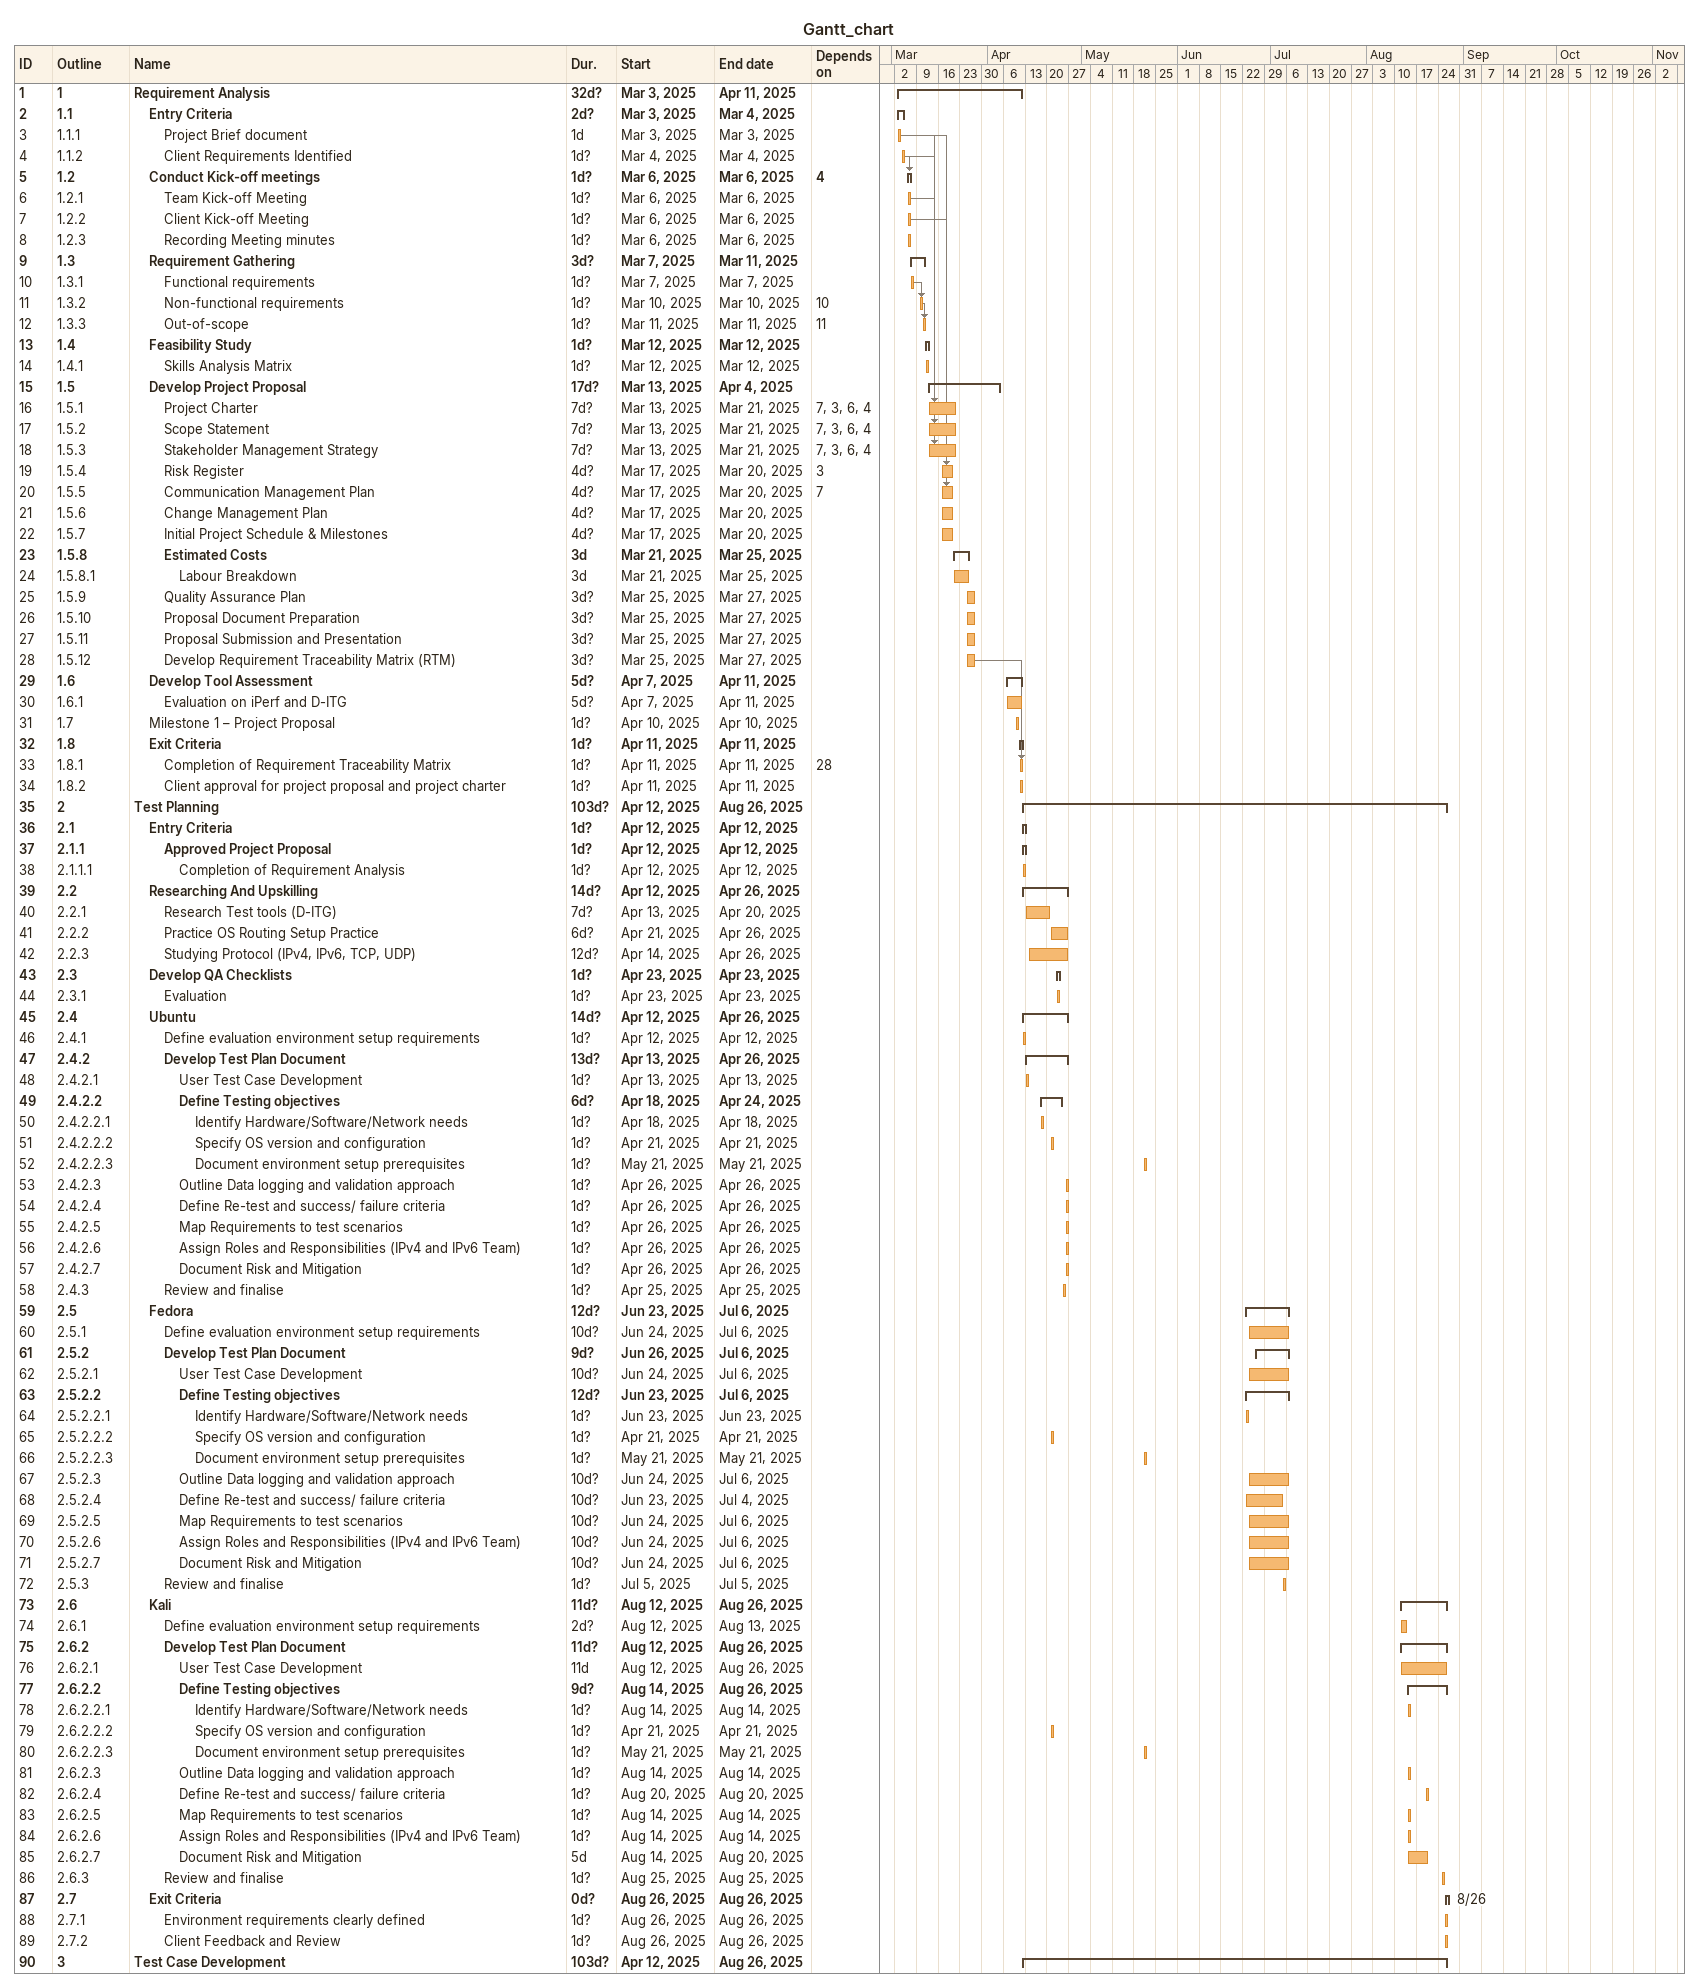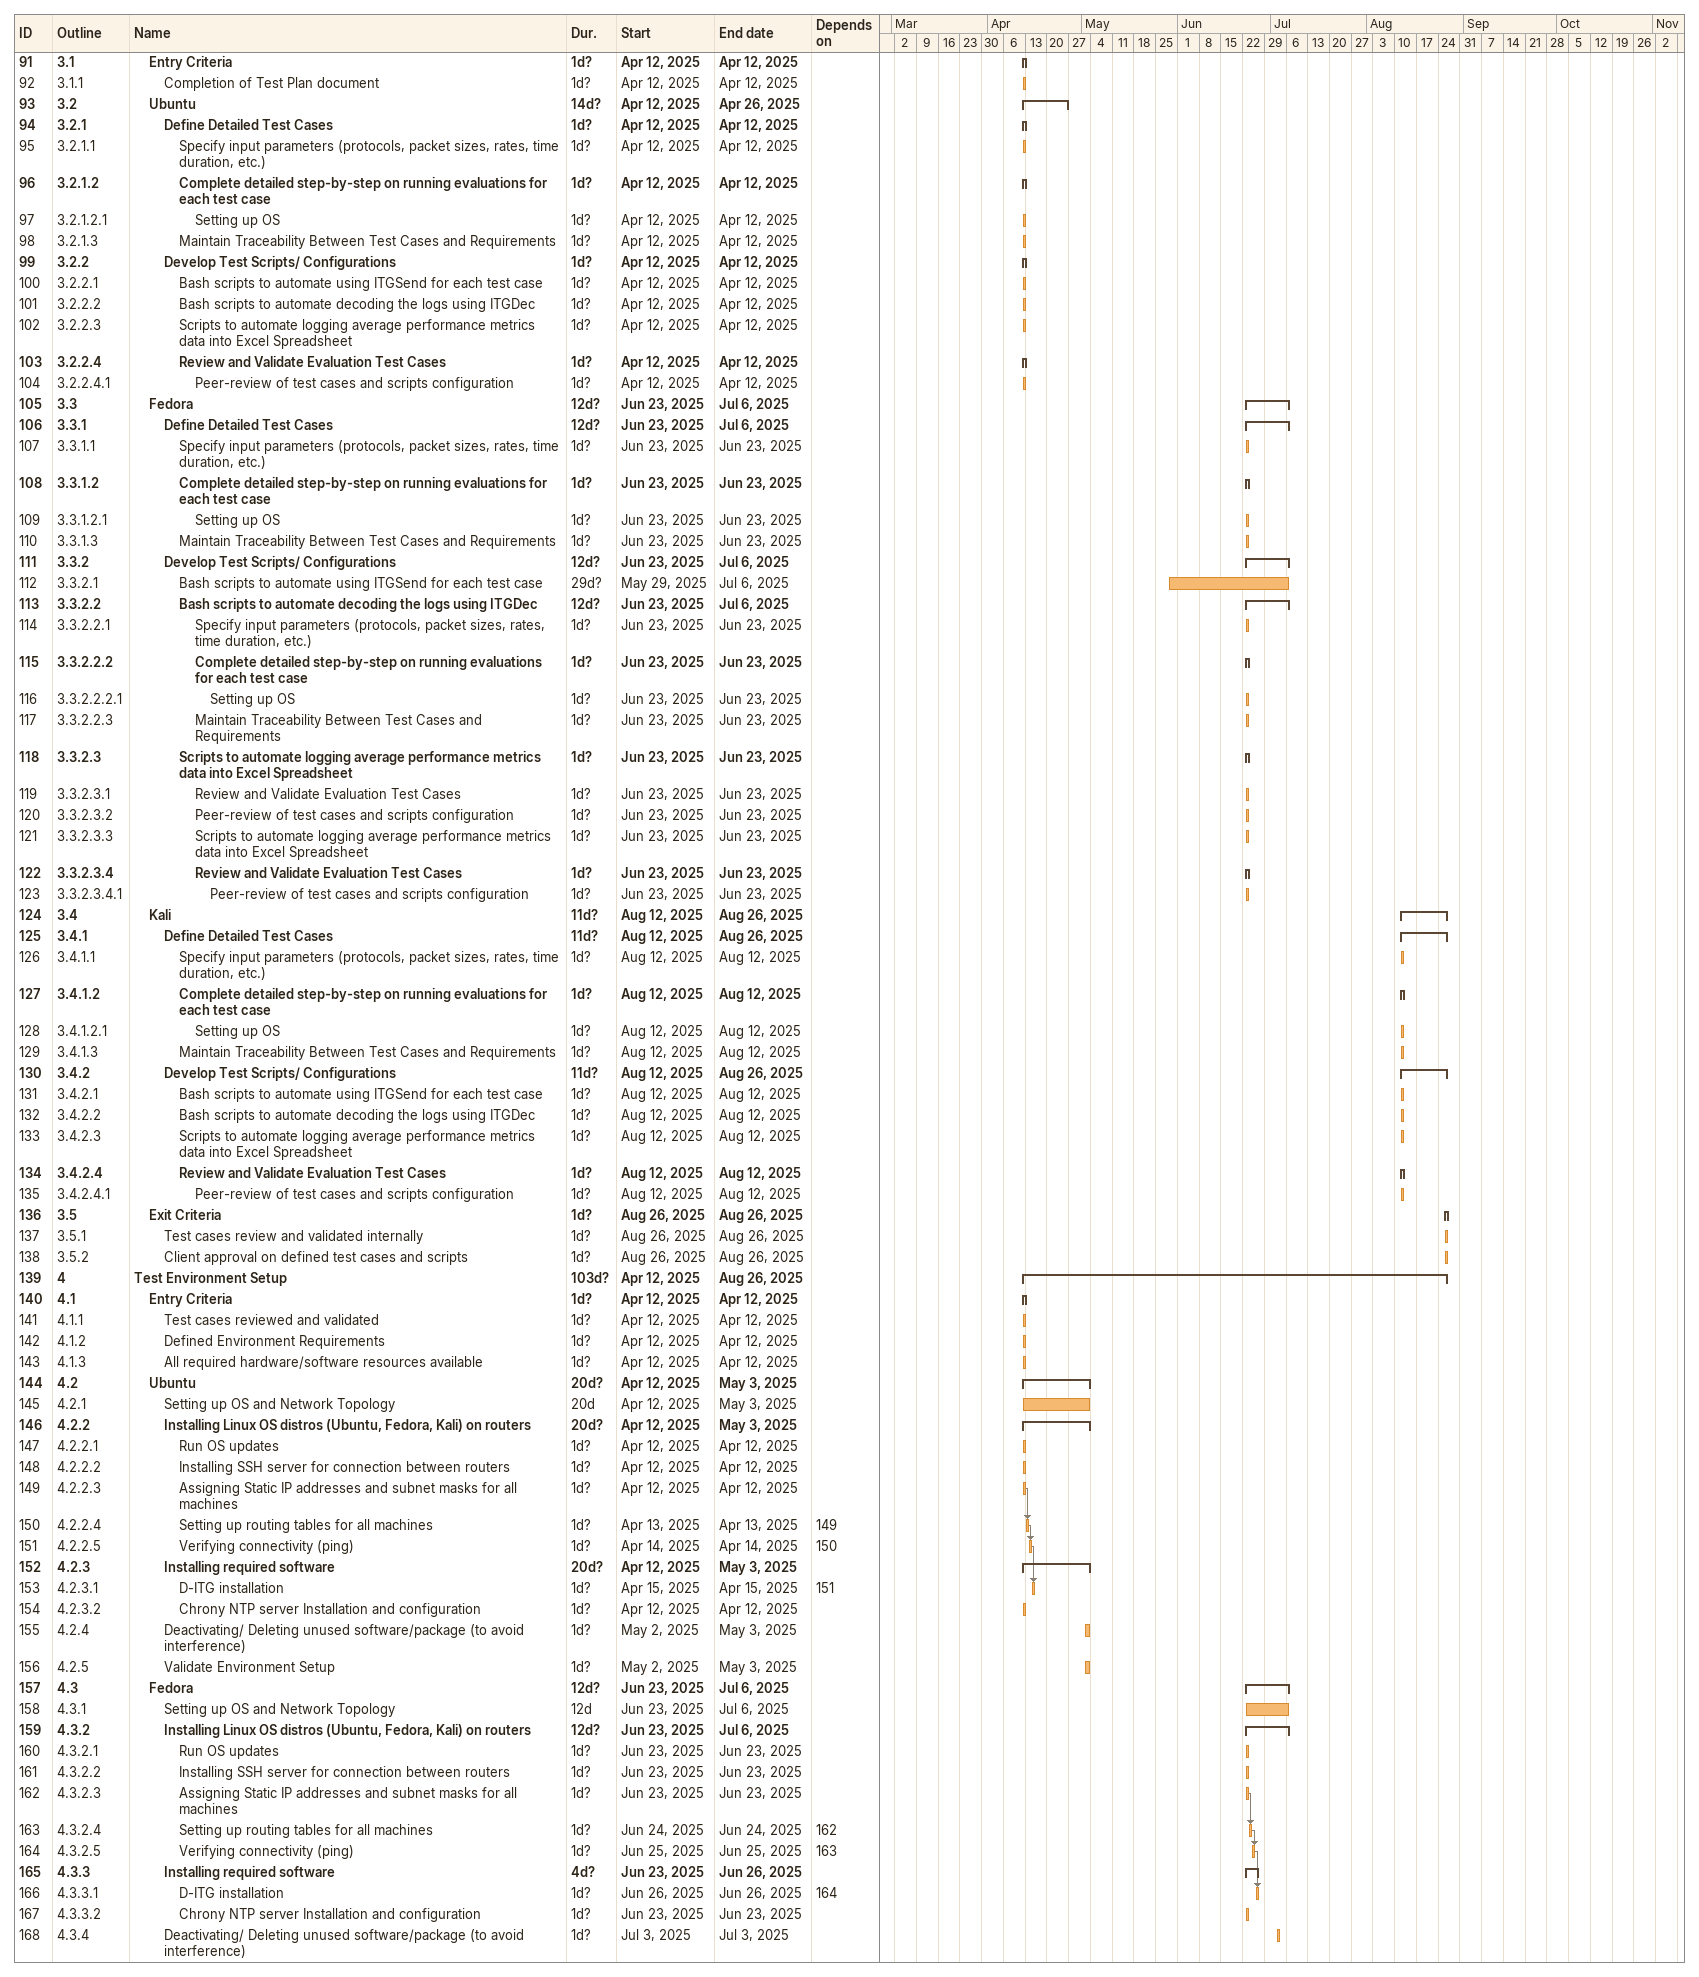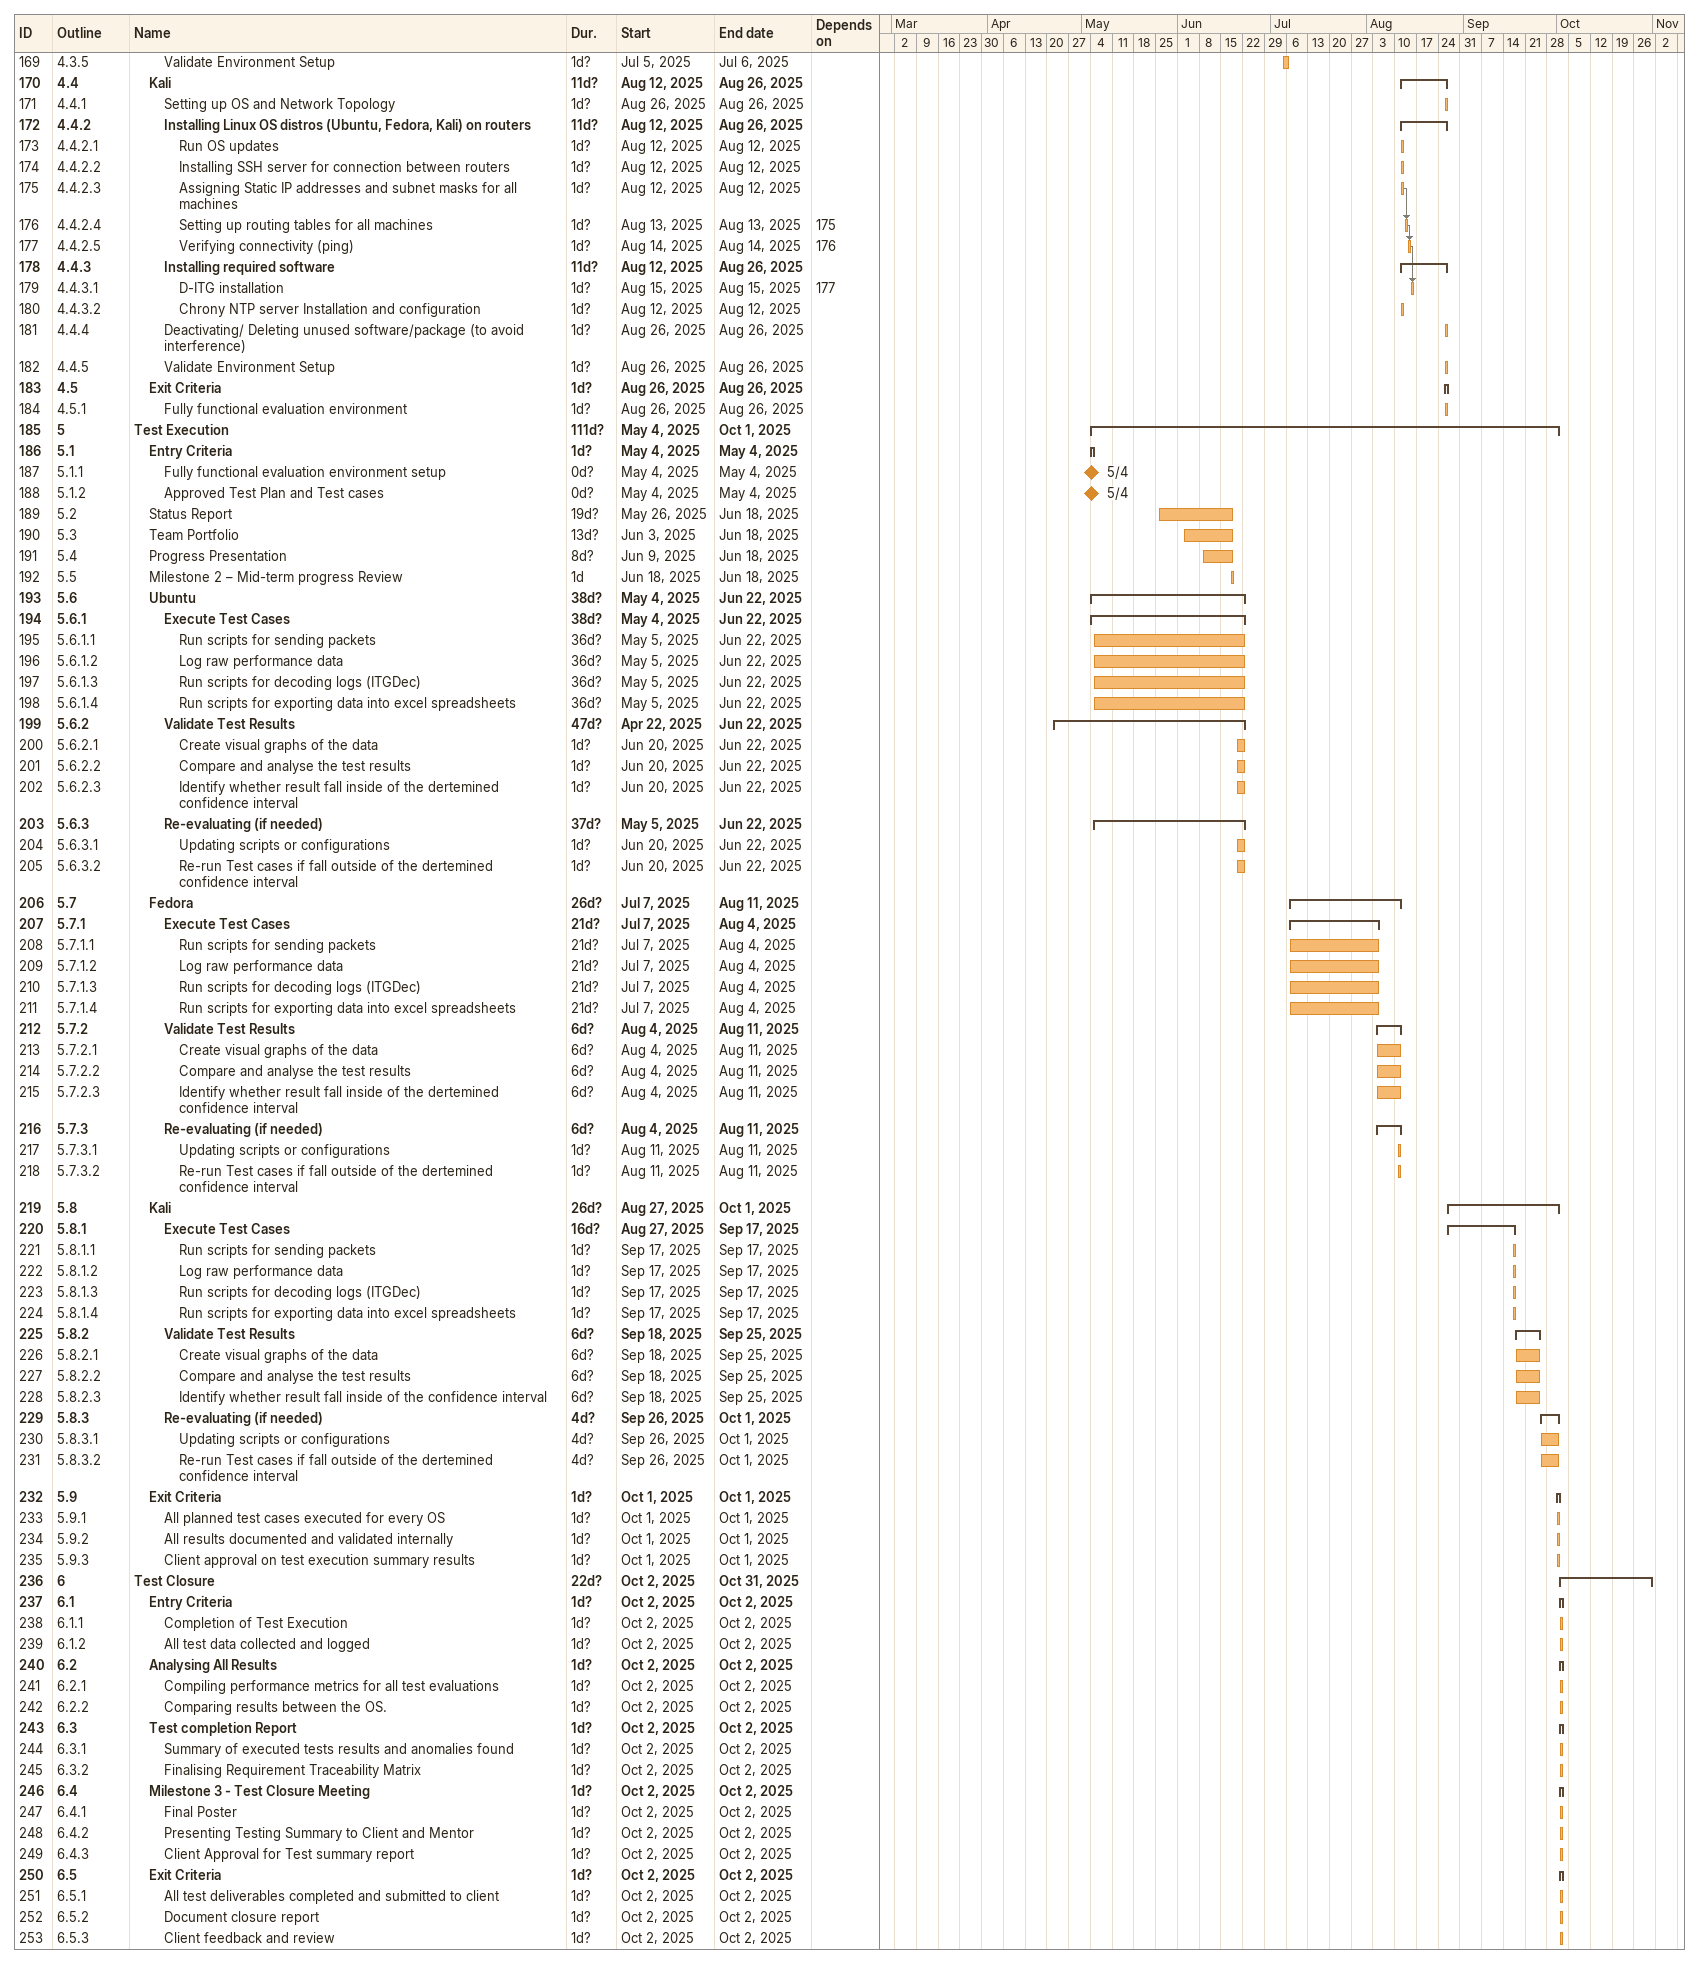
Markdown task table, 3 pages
Gantt_chart

| ID | WBS | Task | Duration | Start | Finish | Predecessors |
|---|---|---|---|---|---|---|
| 1 | 1 | **Requirement Analysis** | 32d? | 2025-03-03 | 2025-04-11 |  |
| 2 | 1.1 | **Entry Criteria** | 2d? | 2025-03-03 | 2025-03-04 |  |
| 3 | 1.1.1 | Project Brief document | 1d | 2025-03-03 | 2025-03-03 |  |
| 4 | 1.1.2 | Client Requirements Identified | 1d? | 2025-03-04 | 2025-03-04 |  |
| 5 | 1.2 | **Conduct Kick-off meetings** | 1d? | 2025-03-06 | 2025-03-06 | 4 |
| 6 | 1.2.1 | Team Kick-off Meeting | 1d? | 2025-03-06 | 2025-03-06 |  |
| 7 | 1.2.2 | Client Kick-off Meeting | 1d? | 2025-03-06 | 2025-03-06 |  |
| 8 | 1.2.3 | Recording Meeting minutes | 1d? | 2025-03-06 | 2025-03-06 |  |
| 9 | 1.3 | **Requirement Gathering** | 3d? | 2025-03-07 | 2025-03-11 |  |
| 10 | 1.3.1 | Functional requirements | 1d? | 2025-03-07 | 2025-03-07 |  |
| 11 | 1.3.2 | Non-functional requirements | 1d? | 2025-03-10 | 2025-03-10 | 10 |
| 12 | 1.3.3 | Out-of-scope | 1d? | 2025-03-11 | 2025-03-11 | 11 |
| 13 | 1.4 | **Feasibility Study** | 1d? | 2025-03-12 | 2025-03-12 |  |
| 14 | 1.4.1 | Skills Analysis Matrix | 1d? | 2025-03-12 | 2025-03-12 |  |
| 15 | 1.5 | **Develop Project Proposal** | 17d? | 2025-03-13 | 2025-04-04 |  |
| 16 | 1.5.1 | Project Charter | 7d? | 2025-03-13 | 2025-03-21 | 7, 3, 6, 4 |
| 17 | 1.5.2 | Scope Statement | 7d? | 2025-03-13 | 2025-03-21 | 7, 3, 6, 4 |
| 18 | 1.5.3 | Stakeholder Management Strategy | 7d? | 2025-03-13 | 2025-03-21 | 7, 3, 6, 4 |
| 19 | 1.5.4 | Risk Register | 4d? | 2025-03-17 | 2025-03-20 | 3 |
| 20 | 1.5.5 | Communication Management Plan | 4d? | 2025-03-17 | 2025-03-20 | 7 |
| 21 | 1.5.6 | Change Management Plan | 4d? | 2025-03-17 | 2025-03-20 |  |
| 22 | 1.5.7 | Initial Project Schedule & Milestones | 4d? | 2025-03-17 | 2025-03-20 |  |
| 23 | 1.5.8 | **Estimated Costs** | 3d | 2025-03-21 | 2025-03-25 |  |
| 24 | 1.5.8.1 | Labour Breakdown | 3d | 2025-03-21 | 2025-03-25 |  |
| 25 | 1.5.9 | Quality Assurance Plan | 3d? | 2025-03-25 | 2025-03-27 |  |
| 26 | 1.5.10 | Proposal Document Preparation | 3d? | 2025-03-25 | 2025-03-27 |  |
| 27 | 1.5.11 | Proposal Submission and Presentation | 3d? | 2025-03-25 | 2025-03-27 |  |
| 28 | 1.5.12 | Develop Requirement Traceability Matrix (RTM) | 3d? | 2025-03-25 | 2025-03-27 |  |
| 29 | 1.6 | **Develop Tool Assessment** | 5d? | 2025-04-07 | 2025-04-11 |  |
| 30 | 1.6.1 | Evaluation on iPerf and D-ITG | 5d? | 2025-04-07 | 2025-04-11 |  |
| 31 | 1.7 | Milestone 1 – Project Proposal | 1d? | 2025-04-10 | 2025-04-10 |  |
| 32 | 1.8 | **Exit Criteria** | 1d? | 2025-04-11 | 2025-04-11 |  |
| 33 | 1.8.1 | Completion of Requirement Traceability Matrix | 1d? | 2025-04-11 | 2025-04-11 | 28 |
| 34 | 1.8.2 | Client approval for project proposal and project charter | 1d? | 2025-04-11 | 2025-04-11 |  |
| 35 | 2 | **Test Planning** | 103d? | 2025-04-12 | 2025-08-26 |  |
| 36 | 2.1 | **Entry Criteria** | 1d? | 2025-04-12 | 2025-04-12 |  |
| 37 | 2.1.1 | **Approved Project Proposal** | 1d? | 2025-04-12 | 2025-04-12 |  |
| 38 | 2.1.1.1 | Completion of Requirement Analysis | 1d? | 2025-04-12 | 2025-04-12 |  |
| 39 | 2.2 | **Researching And Upskilling** | 14d? | 2025-04-12 | 2025-04-26 |  |
| 40 | 2.2.1 | Research Test tools (D-ITG) | 7d? | 2025-04-13 | 2025-04-20 |  |
| 41 | 2.2.2 | Practice OS Routing Setup Practice | 6d? | 2025-04-21 | 2025-04-26 |  |
| 42 | 2.2.3 | Studying Protocol (IPv4, IPv6, TCP, UDP) | 12d? | 2025-04-14 | 2025-04-26 |  |
| 43 | 2.3 | **Develop QA Checklists** | 1d? | 2025-04-23 | 2025-04-23 |  |
| 44 | 2.3.1 | Evaluation | 1d? | 2025-04-23 | 2025-04-23 |  |
| 45 | 2.4 | **Ubuntu** | 14d? | 2025-04-12 | 2025-04-26 |  |
| 46 | 2.4.1 | Define evaluation environment setup requirements | 1d? | 2025-04-12 | 2025-04-12 |  |
| 47 | 2.4.2 | **Develop Test Plan Document** | 13d? | 2025-04-13 | 2025-04-26 |  |
| 48 | 2.4.2.1 | User Test Case Development | 1d? | 2025-04-13 | 2025-04-13 |  |
| 49 | 2.4.2.2 | **Define Testing objectives** | 6d? | 2025-04-18 | 2025-04-24 |  |
| 50 | 2.4.2.2.1 | Identify Hardware/Software/Network needs | 1d? | 2025-04-18 | 2025-04-18 |  |
| 51 | 2.4.2.2.2 | Specify OS version and configuration | 1d? | 2025-04-21 | 2025-04-21 |  |
| 52 | 2.4.2.2.3 | Document environment setup prerequisites | 1d? | 2025-05-21 | 2025-05-21 |  |
| 53 | 2.4.2.3 | Outline Data logging and validation approach | 1d? | 2025-04-26 | 2025-04-26 |  |
| 54 | 2.4.2.4 | Define Re-test and success/ failure criteria | 1d? | 2025-04-26 | 2025-04-26 |  |
| 55 | 2.4.2.5 | Map Requirements to test scenarios | 1d? | 2025-04-26 | 2025-04-26 |  |
| 56 | 2.4.2.6 | Assign Roles and Responsibilities (IPv4 and IPv6 Team) | 1d? | 2025-04-26 | 2025-04-26 |  |
| 57 | 2.4.2.7 | Document Risk and Mitigation | 1d? | 2025-04-26 | 2025-04-26 |  |
| 58 | 2.4.3 | Review and finalise | 1d? | 2025-04-25 | 2025-04-25 |  |
| 59 | 2.5 | **Fedora** | 12d? | 2025-06-23 | 2025-07-06 |  |
| 60 | 2.5.1 | Define evaluation environment setup requirements | 10d? | 2025-06-24 | 2025-07-06 |  |
| 61 | 2.5.2 | **Develop Test Plan Document** | 9d? | 2025-06-26 | 2025-07-06 |  |
| 62 | 2.5.2.1 | User Test Case Development | 10d? | 2025-06-24 | 2025-07-06 |  |
| 63 | 2.5.2.2 | **Define Testing objectives** | 12d? | 2025-06-23 | 2025-07-06 |  |
| 64 | 2.5.2.2.1 | Identify Hardware/Software/Network needs | 1d? | 2025-06-23 | 2025-06-23 |  |
| 65 | 2.5.2.2.2 | Specify OS version and configuration | 1d? | 2025-04-21 | 2025-04-21 |  |
| 66 | 2.5.2.2.3 | Document environment setup prerequisites | 1d? | 2025-05-21 | 2025-05-21 |  |
| 67 | 2.5.2.3 | Outline Data logging and validation approach | 10d? | 2025-06-24 | 2025-07-06 |  |
| 68 | 2.5.2.4 | Define Re-test and success/ failure criteria | 10d? | 2025-06-23 | 2025-07-04 |  |
| 69 | 2.5.2.5 | Map Requirements to test scenarios | 10d? | 2025-06-24 | 2025-07-06 |  |
| 70 | 2.5.2.6 | Assign Roles and Responsibilities (IPv4 and IPv6 Team) | 10d? | 2025-06-24 | 2025-07-06 |  |
| 71 | 2.5.2.7 | Document Risk and Mitigation | 10d? | 2025-06-24 | 2025-07-06 |  |
| 72 | 2.5.3 | Review and finalise | 1d? | 2025-07-05 | 2025-07-05 |  |
| 73 | 2.6 | **Kali** | 11d? | 2025-08-12 | 2025-08-26 |  |
| 74 | 2.6.1 | Define evaluation environment setup requirements | 2d? | 2025-08-12 | 2025-08-13 |  |
| 75 | 2.6.2 | **Develop Test Plan Document** | 11d? | 2025-08-12 | 2025-08-26 |  |
| 76 | 2.6.2.1 | User Test Case Development | 11d | 2025-08-12 | 2025-08-26 |  |
| 77 | 2.6.2.2 | **Define Testing objectives** | 9d? | 2025-08-14 | 2025-08-26 |  |
| 78 | 2.6.2.2.1 | Identify Hardware/Software/Network needs | 1d? | 2025-08-14 | 2025-08-14 |  |
| 79 | 2.6.2.2.2 | Specify OS version and configuration | 1d? | 2025-04-21 | 2025-04-21 |  |
| 80 | 2.6.2.2.3 | Document environment setup prerequisites | 1d? | 2025-05-21 | 2025-05-21 |  |
| 81 | 2.6.2.3 | Outline Data logging and validation approach | 1d? | 2025-08-14 | 2025-08-14 |  |
| 82 | 2.6.2.4 | Define Re-test and success/ failure criteria | 1d? | 2025-08-20 | 2025-08-20 |  |
| 83 | 2.6.2.5 | Map Requirements to test scenarios | 1d? | 2025-08-14 | 2025-08-14 |  |
| 84 | 2.6.2.6 | Assign Roles and Responsibilities (IPv4 and IPv6 Team) | 1d? | 2025-08-14 | 2025-08-14 |  |
| 85 | 2.6.2.7 | Document Risk and Mitigation | 5d | 2025-08-14 | 2025-08-20 |  |
| 86 | 2.6.3 | Review and finalise | 1d? | 2025-08-25 | 2025-08-25 |  |
| 87 | 2.7 | **Exit Criteria** | 0d? | 2025-08-26 | 2025-08-26 |  |
| 88 | 2.7.1 | Environment requirements clearly defined | 1d? | 2025-08-26 | 2025-08-26 |  |
| 89 | 2.7.2 | Client Feedback and Review | 1d? | 2025-08-26 | 2025-08-26 |  |
| 90 | 3 | **Test Case Development** | 103d? | 2025-04-12 | 2025-08-26 |  |
| 91 | 3.1 | **Entry Criteria** | 1d? | 2025-04-12 | 2025-04-12 |  |
| 92 | 3.1.1 | Completion of Test Plan document | 1d? | 2025-04-12 | 2025-04-12 |  |
| 93 | 3.2 | **Ubuntu** | 14d? | 2025-04-12 | 2025-04-26 |  |
| 94 | 3.2.1 | **Define Detailed Test Cases** | 1d? | 2025-04-12 | 2025-04-12 |  |
| 95 | 3.2.1.1 | Specify input parameters (protocols, packet sizes, rates, time duration, etc.) | 1d? | 2025-04-12 | 2025-04-12 |  |
| 96 | 3.2.1.2 | **Complete detailed step-by-step on running evaluations for each test case** | 1d? | 2025-04-12 | 2025-04-12 |  |
| 97 | 3.2.1.2.1 | Setting up OS | 1d? | 2025-04-12 | 2025-04-12 |  |
| 98 | 3.2.1.3 | Maintain Traceability Between Test Cases and Requirements | 1d? | 2025-04-12 | 2025-04-12 |  |
| 99 | 3.2.2 | **Develop Test Scripts/ Configurations** | 1d? | 2025-04-12 | 2025-04-12 |  |
| 100 | 3.2.2.1 | Bash scripts to automate using ITGSend for each test case | 1d? | 2025-04-12 | 2025-04-12 |  |
| 101 | 3.2.2.2 | Bash scripts to automate decoding the logs using ITGDec | 1d? | 2025-04-12 | 2025-04-12 |  |
| 102 | 3.2.2.3 | Scripts to automate logging average performance metrics data into Excel Spreadsheet | 1d? | 2025-04-12 | 2025-04-12 |  |
| 103 | 3.2.2.4 | **Review and Validate Evaluation Test Cases** | 1d? | 2025-04-12 | 2025-04-12 |  |
| 104 | 3.2.2.4.1 | Peer-review of test cases and scripts configuration | 1d? | 2025-04-12 | 2025-04-12 |  |
| 105 | 3.3 | **Fedora** | 12d? | 2025-06-23 | 2025-07-06 |  |
| 106 | 3.3.1 | **Define Detailed Test Cases** | 12d? | 2025-06-23 | 2025-07-06 |  |
| 107 | 3.3.1.1 | Specify input parameters (protocols, packet sizes, rates, time duration, etc.) | 1d? | 2025-06-23 | 2025-06-23 |  |
| 108 | 3.3.1.2 | **Complete detailed step-by-step on running evaluations for each test case** | 1d? | 2025-06-23 | 2025-06-23 |  |
| 109 | 3.3.1.2.1 | Setting up OS | 1d? | 2025-06-23 | 2025-06-23 |  |
| 110 | 3.3.1.3 | Maintain Traceability Between Test Cases and Requirements | 1d? | 2025-06-23 | 2025-06-23 |  |
| 111 | 3.3.2 | **Develop Test Scripts/ Configurations** | 12d? | 2025-06-23 | 2025-07-06 |  |
| 112 | 3.3.2.1 | Bash scripts to automate using ITGSend for each test case | 29d? | 2025-05-29 | 2025-07-06 |  |
| 113 | 3.3.2.2 | **Bash scripts to automate decoding the logs using ITGDec** | 12d? | 2025-06-23 | 2025-07-06 |  |
| 114 | 3.3.2.2.1 | Specify input parameters (protocols, packet sizes, rates, time duration, etc.) | 1d? | 2025-06-23 | 2025-06-23 |  |
| 115 | 3.3.2.2.2 | **Complete detailed step-by-step on running evaluations for each test case** | 1d? | 2025-06-23 | 2025-06-23 |  |
| 116 | 3.3.2.2.2.1 | Setting up OS | 1d? | 2025-06-23 | 2025-06-23 |  |
| 117 | 3.3.2.2.3 | Maintain Traceability Between Test Cases and Requirements | 1d? | 2025-06-23 | 2025-06-23 |  |
| 118 | 3.3.2.3 | **Scripts to automate logging average performance metrics data into Excel Spreadsheet** | 1d? | 2025-06-23 | 2025-06-23 |  |
| 119 | 3.3.2.3.1 | Review and Validate Evaluation Test Cases | 1d? | 2025-06-23 | 2025-06-23 |  |
| 120 | 3.3.2.3.2 | Peer-review of test cases and scripts configuration | 1d? | 2025-06-23 | 2025-06-23 |  |
| 121 | 3.3.2.3.3 | Scripts to automate logging average performance metrics data into Excel Spreadsheet | 1d? | 2025-06-23 | 2025-06-23 |  |
| 122 | 3.3.2.3.4 | **Review and Validate Evaluation Test Cases** | 1d? | 2025-06-23 | 2025-06-23 |  |
| 123 | 3.3.2.3.4.1 | Peer-review of test cases and scripts configuration | 1d? | 2025-06-23 | 2025-06-23 |  |
| 124 | 3.4 | **Kali** | 11d? | 2025-08-12 | 2025-08-26 |  |
| 125 | 3.4.1 | **Define Detailed Test Cases** | 11d? | 2025-08-12 | 2025-08-26 |  |
| 126 | 3.4.1.1 | Specify input parameters (protocols, packet sizes, rates, time duration, etc.) | 1d? | 2025-08-12 | 2025-08-12 |  |
| 127 | 3.4.1.2 | **Complete detailed step-by-step on running evaluations for each test case** | 1d? | 2025-08-12 | 2025-08-12 |  |
| 128 | 3.4.1.2.1 | Setting up OS | 1d? | 2025-08-12 | 2025-08-12 |  |
| 129 | 3.4.1.3 | Maintain Traceability Between Test Cases and Requirements | 1d? | 2025-08-12 | 2025-08-12 |  |
| 130 | 3.4.2 | **Develop Test Scripts/ Configurations** | 11d? | 2025-08-12 | 2025-08-26 |  |
| 131 | 3.4.2.1 | Bash scripts to automate using ITGSend for each test case | 1d? | 2025-08-12 | 2025-08-12 |  |
| 132 | 3.4.2.2 | Bash scripts to automate decoding the logs using ITGDec | 1d? | 2025-08-12 | 2025-08-12 |  |
| 133 | 3.4.2.3 | Scripts to automate logging average performance metrics data into Excel Spreadsheet | 1d? | 2025-08-12 | 2025-08-12 |  |
| 134 | 3.4.2.4 | **Review and Validate Evaluation Test Cases** | 1d? | 2025-08-12 | 2025-08-12 |  |
| 135 | 3.4.2.4.1 | Peer-review of test cases and scripts configuration | 1d? | 2025-08-12 | 2025-08-12 |  |
| 136 | 3.5 | **Exit Criteria** | 1d? | 2025-08-26 | 2025-08-26 |  |
| 137 | 3.5.1 | Test cases review and validated internally | 1d? | 2025-08-26 | 2025-08-26 |  |
| 138 | 3.5.2 | Client approval on defined test cases and scripts | 1d? | 2025-08-26 | 2025-08-26 |  |
| 139 | 4 | **Test Environment Setup** | 103d? | 2025-04-12 | 2025-08-26 |  |
| 140 | 4.1 | **Entry Criteria** | 1d? | 2025-04-12 | 2025-04-12 |  |
| 141 | 4.1.1 | Test cases reviewed and validated | 1d? | 2025-04-12 | 2025-04-12 |  |
| 142 | 4.1.2 | Defined Environment Requirements | 1d? | 2025-04-12 | 2025-04-12 |  |
| 143 | 4.1.3 | All required hardware/software resources available | 1d? | 2025-04-12 | 2025-04-12 |  |
| 144 | 4.2 | **Ubuntu** | 20d? | 2025-04-12 | 2025-05-03 |  |
| 145 | 4.2.1 | Setting up OS and Network Topology | 20d | 2025-04-12 | 2025-05-03 |  |
| 146 | 4.2.2 | **Installing Linux OS distros (Ubuntu, Fedora, Kali) on routers** | 20d? | 2025-04-12 | 2025-05-03 |  |
| 147 | 4.2.2.1 | Run OS updates | 1d? | 2025-04-12 | 2025-04-12 |  |
| 148 | 4.2.2.2 | Installing SSH server for connection between routers | 1d? | 2025-04-12 | 2025-04-12 |  |
| 149 | 4.2.2.3 | Assigning Static IP addresses and subnet masks for all machines | 1d? | 2025-04-12 | 2025-04-12 |  |
| 150 | 4.2.2.4 | Setting up routing tables for all machines | 1d? | 2025-04-13 | 2025-04-13 | 149 |
| 151 | 4.2.2.5 | Verifying connectivity (ping) | 1d? | 2025-04-14 | 2025-04-14 | 150 |
| 152 | 4.2.3 | **Installing required software** | 20d? | 2025-04-12 | 2025-05-03 |  |
| 153 | 4.2.3.1 | D-ITG installation | 1d? | 2025-04-15 | 2025-04-15 | 151 |
| 154 | 4.2.3.2 | Chrony NTP server Installation and configuration | 1d? | 2025-04-12 | 2025-04-12 |  |
| 155 | 4.2.4 | Deactivating/ Deleting unused software/package (to avoid interference) | 1d? | 2025-05-02 | 2025-05-03 |  |
| 156 | 4.2.5 | Validate Environment Setup | 1d? | 2025-05-02 | 2025-05-03 |  |
| 157 | 4.3 | **Fedora** | 12d? | 2025-06-23 | 2025-07-06 |  |
| 158 | 4.3.1 | Setting up OS and Network Topology | 12d | 2025-06-23 | 2025-07-06 |  |
| 159 | 4.3.2 | **Installing Linux OS distros (Ubuntu, Fedora, Kali) on routers** | 12d? | 2025-06-23 | 2025-07-06 |  |
| 160 | 4.3.2.1 | Run OS updates | 1d? | 2025-06-23 | 2025-06-23 |  |
| 161 | 4.3.2.2 | Installing SSH server for connection between routers | 1d? | 2025-06-23 | 2025-06-23 |  |
| 162 | 4.3.2.3 | Assigning Static IP addresses and subnet masks for all machines | 1d? | 2025-06-23 | 2025-06-23 |  |
| 163 | 4.3.2.4 | Setting up routing tables for all machines | 1d? | 2025-06-24 | 2025-06-24 | 162 |
| 164 | 4.3.2.5 | Verifying connectivity (ping) | 1d? | 2025-06-25 | 2025-06-25 | 163 |
| 165 | 4.3.3 | **Installing required software** | 4d? | 2025-06-23 | 2025-06-26 |  |
| 166 | 4.3.3.1 | D-ITG installation | 1d? | 2025-06-26 | 2025-06-26 | 164 |
| 167 | 4.3.3.2 | Chrony NTP server Installation and configuration | 1d? | 2025-06-23 | 2025-06-23 |  |
| 168 | 4.3.4 | Deactivating/ Deleting unused software/package (to avoid interference) | 1d? | 2025-07-03 | 2025-07-03 |  |
| 169 | 4.3.5 | Validate Environment Setup | 1d? | 2025-07-05 | 2025-07-06 |  |
| 170 | 4.4 | **Kali** | 11d? | 2025-08-12 | 2025-08-26 |  |
| 171 | 4.4.1 | Setting up OS and Network Topology | 1d? | 2025-08-26 | 2025-08-26 |  |
| 172 | 4.4.2 | **Installing Linux OS distros (Ubuntu, Fedora, Kali) on routers** | 11d? | 2025-08-12 | 2025-08-26 |  |
| 173 | 4.4.2.1 | Run OS updates | 1d? | 2025-08-12 | 2025-08-12 |  |
| 174 | 4.4.2.2 | Installing SSH server for connection between routers | 1d? | 2025-08-12 | 2025-08-12 |  |
| 175 | 4.4.2.3 | Assigning Static IP addresses and subnet masks for all machines | 1d? | 2025-08-12 | 2025-08-12 |  |
| 176 | 4.4.2.4 | Setting up routing tables for all machines | 1d? | 2025-08-13 | 2025-08-13 | 175 |
| 177 | 4.4.2.5 | Verifying connectivity (ping) | 1d? | 2025-08-14 | 2025-08-14 | 176 |
| 178 | 4.4.3 | **Installing required software** | 11d? | 2025-08-12 | 2025-08-26 |  |
| 179 | 4.4.3.1 | D-ITG installation | 1d? | 2025-08-15 | 2025-08-15 | 177 |
| 180 | 4.4.3.2 | Chrony NTP server Installation and configuration | 1d? | 2025-08-12 | 2025-08-12 |  |
| 181 | 4.4.4 | Deactivating/ Deleting unused software/package (to avoid interference) | 1d? | 2025-08-26 | 2025-08-26 |  |
| 182 | 4.4.5 | Validate Environment Setup | 1d? | 2025-08-26 | 2025-08-26 |  |
| 183 | 4.5 | **Exit Criteria** | 1d? | 2025-08-26 | 2025-08-26 |  |
| 184 | 4.5.1 | Fully functional evaluation environment | 1d? | 2025-08-26 | 2025-08-26 |  |
| 185 | 5 | **Test Execution** | 111d? | 2025-05-04 | 2025-10-01 |  |
| 186 | 5.1 | **Entry Criteria** | 1d? | 2025-05-04 | 2025-05-04 |  |
| 187 | 5.1.1 | Fully functional evaluation environment setup | 0d? | 2025-05-04 | 2025-05-04 |  |
| 188 | 5.1.2 | Approved Test Plan and Test cases | 0d? | 2025-05-04 | 2025-05-04 |  |
| 189 | 5.2 | Status Report | 19d? | 2025-05-26 | 2025-06-18 |  |
| 190 | 5.3 | Team Portfolio | 13d? | 2025-06-03 | 2025-06-18 |  |
| 191 | 5.4 | Progress Presentation | 8d? | 2025-06-09 | 2025-06-18 |  |
| 192 | 5.5 | Milestone 2 – Mid-term progress Review | 1d | 2025-06-18 | 2025-06-18 |  |
| 193 | 5.6 | **Ubuntu** | 38d? | 2025-05-04 | 2025-06-22 |  |
| 194 | 5.6.1 | **Execute Test Cases** | 38d? | 2025-05-04 | 2025-06-22 |  |
| 195 | 5.6.1.1 | Run scripts for sending packets | 36d? | 2025-05-05 | 2025-06-22 |  |
| 196 | 5.6.1.2 | Log raw performance data | 36d? | 2025-05-05 | 2025-06-22 |  |
| 197 | 5.6.1.3 | Run scripts for decoding logs (ITGDec) | 36d? | 2025-05-05 | 2025-06-22 |  |
| 198 | 5.6.1.4 | Run scripts for exporting data into excel spreadsheets | 36d? | 2025-05-05 | 2025-06-22 |  |
| 199 | 5.6.2 | **Validate Test Results** | 47d? | 2025-04-22 | 2025-06-22 |  |
| 200 | 5.6.2.1 | Create visual graphs of the data | 1d? | 2025-06-20 | 2025-06-22 |  |
| 201 | 5.6.2.2 | Compare and analyse the test results | 1d? | 2025-06-20 | 2025-06-22 |  |
| 202 | 5.6.2.3 | Identify whether result fall inside of the dertemined confidence interval | 1d? | 2025-06-20 | 2025-06-22 |  |
| 203 | 5.6.3 | **Re-evaluating (if needed)** | 37d? | 2025-05-05 | 2025-06-22 |  |
| 204 | 5.6.3.1 | Updating scripts or configurations | 1d? | 2025-06-20 | 2025-06-22 |  |
| 205 | 5.6.3.2 | Re-run Test cases if fall outside of the dertemined confidence interval | 1d? | 2025-06-20 | 2025-06-22 |  |
| 206 | 5.7 | **Fedora** | 26d? | 2025-07-07 | 2025-08-11 |  |
| 207 | 5.7.1 | **Execute Test Cases** | 21d? | 2025-07-07 | 2025-08-04 |  |
| 208 | 5.7.1.1 | Run scripts for sending packets | 21d? | 2025-07-07 | 2025-08-04 |  |
| 209 | 5.7.1.2 | Log raw performance data | 21d? | 2025-07-07 | 2025-08-04 |  |
| 210 | 5.7.1.3 | Run scripts for decoding logs (ITGDec) | 21d? | 2025-07-07 | 2025-08-04 |  |
| 211 | 5.7.1.4 | Run scripts for exporting data into excel spreadsheets | 21d? | 2025-07-07 | 2025-08-04 |  |
| 212 | 5.7.2 | **Validate Test Results** | 6d? | 2025-08-04 | 2025-08-11 |  |
| 213 | 5.7.2.1 | Create visual graphs of the data | 6d? | 2025-08-04 | 2025-08-11 |  |
| 214 | 5.7.2.2 | Compare and analyse the test results | 6d? | 2025-08-04 | 2025-08-11 |  |
| 215 | 5.7.2.3 | Identify whether result fall inside of the dertemined confidence interval | 6d? | 2025-08-04 | 2025-08-11 |  |
| 216 | 5.7.3 | **Re-evaluating (if needed)** | 6d? | 2025-08-04 | 2025-08-11 |  |
| 217 | 5.7.3.1 | Updating scripts or configurations | 1d? | 2025-08-11 | 2025-08-11 |  |
| 218 | 5.7.3.2 | Re-run Test cases if fall outside of the dertemined confidence interval | 1d? | 2025-08-11 | 2025-08-11 |  |
| 219 | 5.8 | **Kali** | 26d? | 2025-08-27 | 2025-10-01 |  |
| 220 | 5.8.1 | **Execute Test Cases** | 16d? | 2025-08-27 | 2025-09-17 |  |
| 221 | 5.8.1.1 | Run scripts for sending packets | 1d? | 2025-09-17 | 2025-09-17 |  |
| 222 | 5.8.1.2 | Log raw performance data | 1d? | 2025-09-17 | 2025-09-17 |  |
| 223 | 5.8.1.3 | Run scripts for decoding logs (ITGDec) | 1d? | 2025-09-17 | 2025-09-17 |  |
| 224 | 5.8.1.4 | Run scripts for exporting data into excel spreadsheets | 1d? | 2025-09-17 | 2025-09-17 |  |
| 225 | 5.8.2 | **Validate Test Results** | 6d? | 2025-09-18 | 2025-09-25 |  |
| 226 | 5.8.2.1 | Create visual graphs of the data | 6d? | 2025-09-18 | 2025-09-25 |  |
| 227 | 5.8.2.2 | Compare and analyse the test results | 6d? | 2025-09-18 | 2025-09-25 |  |
| 228 | 5.8.2.3 | Identify whether result fall inside of the confidence interval | 6d? | 2025-09-18 | 2025-09-25 |  |
| 229 | 5.8.3 | **Re-evaluating (if needed)** | 4d? | 2025-09-26 | 2025-10-01 |  |
| 230 | 5.8.3.1 | Updating scripts or configurations | 4d? | 2025-09-26 | 2025-10-01 |  |
| 231 | 5.8.3.2 | Re-run Test cases if fall outside of the dertemined confidence interval | 4d? | 2025-09-26 | 2025-10-01 |  |
| 232 | 5.9 | **Exit Criteria** | 1d? | 2025-10-01 | 2025-10-01 |  |
| 233 | 5.9.1 | All planned test cases executed for every OS | 1d? | 2025-10-01 | 2025-10-01 |  |
| 234 | 5.9.2 | All results documented and validated internally | 1d? | 2025-10-01 | 2025-10-01 |  |
| 235 | 5.9.3 | Client approval on test execution summary results | 1d? | 2025-10-01 | 2025-10-01 |  |
| 236 | 6 | **Test Closure** | 22d? | 2025-10-02 | 2025-10-31 |  |
| 237 | 6.1 | **Entry Criteria** | 1d? | 2025-10-02 | 2025-10-02 |  |
| 238 | 6.1.1 | Completion of Test Execution | 1d? | 2025-10-02 | 2025-10-02 |  |
| 239 | 6.1.2 | All test data collected and logged | 1d? | 2025-10-02 | 2025-10-02 |  |
| 240 | 6.2 | **Analysing All Results** | 1d? | 2025-10-02 | 2025-10-02 |  |
| 241 | 6.2.1 | Compiling performance metrics for all test evaluations | 1d? | 2025-10-02 | 2025-10-02 |  |
| 242 | 6.2.2 | Comparing results between the OS. | 1d? | 2025-10-02 | 2025-10-02 |  |
| 243 | 6.3 | **Test completion Report** | 1d? | 2025-10-02 | 2025-10-02 |  |
| 244 | 6.3.1 | Summary of executed tests results and anomalies found | 1d? | 2025-10-02 | 2025-10-02 |  |
| 245 | 6.3.2 | Finalising Requirement Traceability Matrix | 1d? | 2025-10-02 | 2025-10-02 |  |
| 246 | 6.4 | **Milestone 3 - Test Closure Meeting** | 1d? | 2025-10-02 | 2025-10-02 |  |
| 247 | 6.4.1 | Final Poster | 1d? | 2025-10-02 | 2025-10-02 |  |
| 248 | 6.4.2 | Presenting Testing Summary to Client and Mentor | 1d? | 2025-10-02 | 2025-10-02 |  |
| 249 | 6.4.3 | Client Approval for Test summary report | 1d? | 2025-10-02 | 2025-10-02 |  |
| 250 | 6.5 | **Exit Criteria** | 1d? | 2025-10-02 | 2025-10-02 |  |
| 251 | 6.5.1 | All test deliverables completed and submitted to client | 1d? | 2025-10-02 | 2025-10-02 |  |
| 252 | 6.5.2 | Document closure report | 1d? | 2025-10-02 | 2025-10-02 |  |
| 253 | 6.5.3 | Client feedback and review | 1d? | 2025-10-02 | 2025-10-02 |  |
